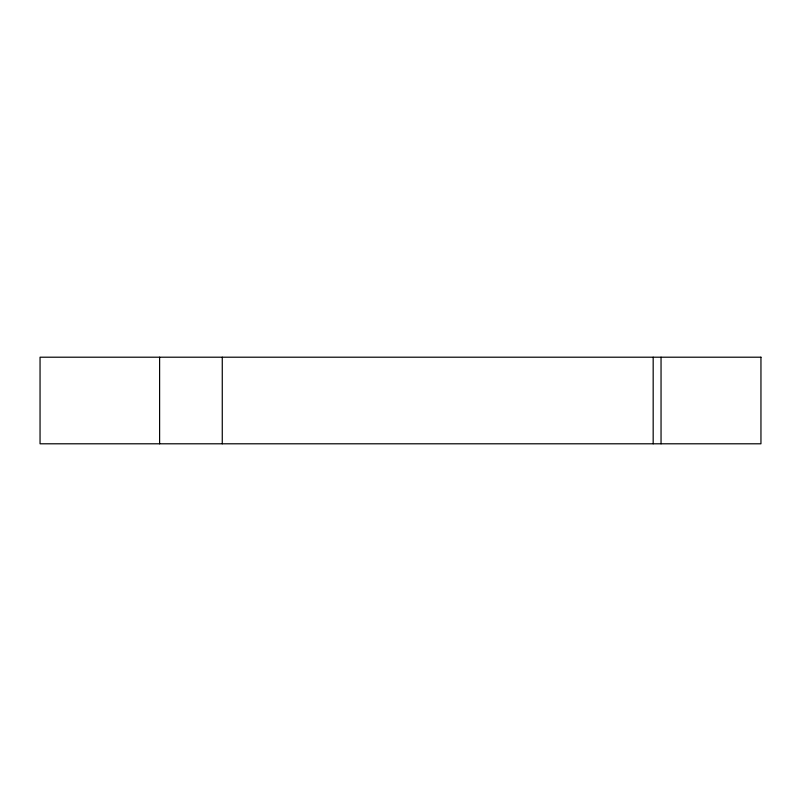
<?xml version="1.0" encoding="UTF-8"?>
<svg xmlns="http://www.w3.org/2000/svg" width="801" height="801" viewBox="0 0 801 801"><rect width="100%" height="100%" fill="white"/><g stroke="black" fill="none" stroke-linecap="round" stroke-linejoin="round"><path stroke-width="1.2" d="M661.045 357.206L661.045 443.794M653.175 357.206L653.175 443.794M222.267 357.206L222.267 443.794M159.609 357.206L159.609 443.794M760.95 357.206L40.05 357.206L40.05 443.794L760.95 443.794L760.95 357.206"/></g></svg>
